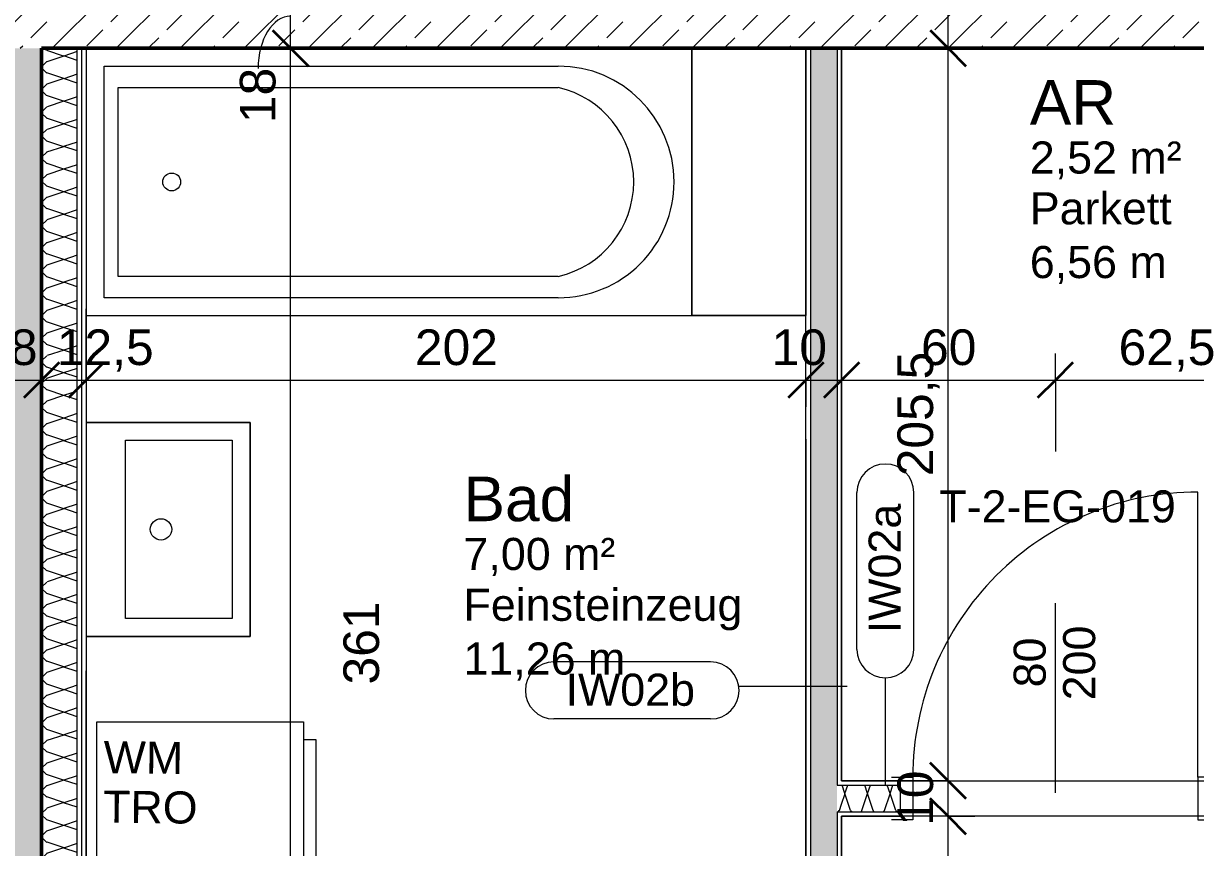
# Model space of a CAD drawing. Header units: metres. Extents: x -67.4 to -19.1, y 43.9 to 93.
# Drawn here: x -45.079 to -41.79, y 73.454 to 75.766 of the extents above; entities that cross this region are included whole.
import ezdxf

# ---------------------------------------------------------------- set-up
doc = ezdxf.new("R2010")
doc.units = ezdxf.units.M
for name, color, linetype, lineweight in [('A_Bemassung-50_', 4, 'Continuous', 9), ('A_Bemassung_', 4, 'Continuous', 9), ('A_Beschriftung_', 7, 'Continuous', 9), ('A_Decken', 8, 'Continuous', 13), ('A_Raeume_', 7, 'Continuous', 5), ('A_Raeume_Beschriftung_', 7, 'Continuous', 9), ('A_Sanitaer', 3, 'Continuous', 13), ('A_Tueren', 31, 'Continuous', 13), ('A_Waende', 7, 'Continuous', 13), ('Text', 130, 'Continuous', 9)]:
    doc.layers.add(name, color=color, linetype=linetype, lineweight=lineweight)
doc.styles.add('Arial_2', font='arial.ttf', dxfattribs={"height": 0.09})
doc.styles.add('Arial_3', font='arial.ttf', dxfattribs={"height": 0.125})
doc.styles.add('Arial_5', font='arial.ttf', dxfattribs={"height": 0.1})
doc.dimstyles.new('WGA-Bemaßung', dxfattribs={"dimscale": 0.3048, "dimtxt": 0.102026, "dimasz": 0.328084, "dimexe": 0.246063, "dimexo": 0.0625, "dimgap": 0.04101, "dimtad": 1, "dimdec": 1, "dimlfac": 100, "dimrnd": 0.5, "dimdsep": 46, "dimtxsty": 'Arial_5', "dimblk1": 'OBLIQUE', "dimblk2": 'OBLIQUE', "dimsah": 1, "dimcen": 0.09, "dimdle": 0.246063, "dimazin": 2, "dimtfac": 1, "dimtdec": 4, "dimtix": 1, "dimtmove": 0, "dimatfit": 3, "dimfxl": 0.656168, "dimfxlon": 1, "dimtvp": 1, "dimtolj": 1, "dimtzin": 0, "dimarcsym": 2})
doc.dimstyles.new('WGA-Bemaßung_1', dxfattribs={"dimscale": 0.3048, "dimtxt": 0.102026, "dimasz": 0.328084, "dimexe": 0.246063, "dimexo": 0.0625, "dimgap": 0.04101, "dimtad": 1, "dimdec": 1, "dimlfac": 100, "dimrnd": 0.5, "dimdsep": 46, "dimtxsty": 'Arial_5', "dimblk1": 'OBLIQUE', "dimblk2": 'OBLIQUE', "dimsah": 1, "dimcen": 0.09, "dimdle": 0.246063, "dimazin": 2, "dimtfac": 1, "dimtdec": 4, "dimtix": 1, "dimtmove": 1, "dimatfit": 3, "dimfxl": 0.656168, "dimfxlon": 1, "dimtvp": 1, "dimtolj": 1, "dimtzin": 0, "dimarcsym": 2})
doc.dimstyles.new('WGA-Bemaßung_2', dxfattribs={"dimscale": 0.3048, "dimtxt": 0.102026, "dimasz": 0.328084, "dimexe": 0.246063, "dimexo": 0.0625, "dimgap": 0.04101, "dimtad": 1, "dimdec": 1, "dimlfac": 100, "dimrnd": 0.5, "dimdsep": 46, "dimtxsty": 'Arial_5', "dimblk1": 'OBLIQUE', "dimblk2": 'OBLIQUE', "dimsah": 1, "dimcen": 0.09, "dimdle": 0.246063, "dimazin": 2, "dimtfac": 1, "dimtdec": 4, "dimtix": 1, "dimtmove": 2, "dimatfit": 3, "dimfxl": 0.656168, "dimfxlon": 1, "dimtvp": 1, "dimtolj": 1, "dimtzin": 0, "dimarcsym": 2})
doc.dimstyles.new('WGA-Bemaßung_4', dxfattribs={"dimscale": 0.3048, "dimtxt": 0.102026, "dimasz": 0.328084, "dimexe": 0.246063, "dimexo": 0.0625, "dimgap": 0.04101, "dimtad": 1, "dimdec": 1, "dimlfac": 100, "dimrnd": 0.5, "dimdsep": 46, "dimtxsty": 'Arial_5', "dimblk1": 'OBLIQUE', "dimblk2": 'OBLIQUE', "dimsah": 1, "dimcen": 0.09, "dimdle": 0.246063, "dimazin": 2, "dimtfac": 1, "dimtdec": 4, "dimtix": 1, "dimtmove": 0, "dimatfit": 3, "dimfxl": 0.656168, "dimfxlon": 1, "dimtvp": 1, "dimtolj": 1, "dimtzin": 0, "dimarcsym": 2})
pattern_1 = [(45, (0, 0), (-0.08980256, 0.08980256), []), (45, (0.0898, 0), (-0.08980256, 0.08980256), [0.0635, -0.03175])]

# ---------------------------------------------------------------- blocks, each defined once
blk = doc.blocks.new('Sani_Waschmaschine - 600x600-3788410-263_PP_00EG_BT2')
at = {"layer": 'A_Sanitaer'}
for p, q in [((0.0175, 0.0484), (0.0175, 0.0134)), ((0.0238, 0.0484), (0.0175, 0.0484)), ((0.5175, 0.0484), (0.0175, 0.0484)), ((0.0423, 0.0484), (0.0238, 0.0484)), ((0.0721, 0.0484), (0.0423, 0.0484)), ((0.1116, 0.0484), (0.0721, 0.0484)), ((0.159, 0.0484), (0.1116, 0.0484)), ((0.2119, 0.0484), (0.159, 0.0484)), ((0.2675, 0.0484), (0.2119, 0.0484)), ((0.3231, 0.0484), (0.2675, 0.0484)), ((0.376, 0.0484), (0.3231, 0.0484)), ((0.4234, 0.0484), (0.376, 0.0484)), ((0.463, 0.0484), (0.4234, 0.0484)), ((0.4928, 0.0484), (0.463, 0.0484)), ((0.5112, 0.0484), (0.4928, 0.0484)), ((0.5175, 0.0484), (0.5112, 0.0484)), ((0.5175, 0.0134), (0.5175, 0.0484)), ((-0.0325, 0.0134), (0.5675, 0.0134)), ((-0.0325, -0.5666), (-0.0325, 0.0134)), ((0.0175, 0.0134), (0.0238, 0.0134)), ((0.0175, 0.0134), (0.0238, 0.0134)), ((0.0238, 0.0134), (0.0423, 0.0134)), ((0.0238, 0.0134), (0.0423, 0.0134)), ((0.0423, 0.0134), (0.0721, 0.0134)), ((0.0423, 0.0134), (0.0721, 0.0134)), ((0.0721, 0.0134), (0.1116, 0.0134)), ((0.0721, 0.0134), (0.1116, 0.0134)), ((0.1116, 0.0134), (0.159, 0.0134)), ((0.1116, 0.0134), (0.159, 0.0134)), ((0.159, 0.0134), (0.2119, 0.0134)), ((0.159, 0.0134), (0.2119, 0.0134)), ((0.2119, 0.0134), (0.2675, 0.0134)), ((0.2119, 0.0134), (0.2675, 0.0134)), ((0.2675, 0.0134), (0.3231, 0.0134)), ((0.2675, 0.0134), (0.3231, 0.0134)), ((0.3231, 0.0134), (0.376, 0.0134)), ((0.3231, 0.0134), (0.376, 0.0134)), ((0.376, 0.0134), (0.4234, 0.0134)), ((0.376, 0.0134), (0.4234, 0.0134)), ((0.4234, 0.0134), (0.463, 0.0134)), ((0.4234, 0.0134), (0.463, 0.0134)), ((0.463, 0.0134), (0.4928, 0.0134)), ((0.463, 0.0134), (0.4928, 0.0134)), ((0.4928, 0.0134), (0.5112, 0.0134)), ((0.4928, 0.0134), (0.5112, 0.0134)), ((0.5112, 0.0134), (0.5175, 0.0134)), ((0.5112, 0.0134), (0.5175, 0.0134)), ((0.5675, 0.0134), (0.5675, -0.5666)), ((0.5675, -0.5666), (-0.0325, -0.5666))]:
    blk.add_line(p, q, dxfattribs=at)
blk = doc.blocks.new('Sani_Badewanne - 750x1700-11053146-263_PP_00EG_BT2')
at = {"layer": 'A_Sanitaer'}
for p, q in [((-0.375, 2.02), (-0.375, 1.7)), ((-0.375, 1.7), (-0.375, 2.02)), ((-0.375, 2.02), (0.375, 2.02)), ((0.375, 1.7), (0.375, 2.02)), ((0.375, 2.02), (0.375, 1.7)), ((0.375, 1.7), (-0.375, 1.7)), ((-0.375, 1.7), (0.375, 1.7)), ((0.375, 1.7), (-0.375, 1.7)), ((0.375, 0), (0.375, 1.7)), ((-0.325, 0.05), (-0.325, 1.325)), ((-0.265, 0.09), (-0.265, 1.325)), ((0.265, 1.325), (0.265, 0.09)), ((0.325, 1.325), (0.325, 0.05)), ((0.265, 0.09), (-0.265, 0.09)), ((0.325, 0.05), (-0.325, 0.05))]:
    blk.add_line(p, q, dxfattribs=at)
at = {"layer": 'A_Sanitaer', "lineweight": 5}
for p, q in [((0.375, 1.7), (-0.375, 1.7)), ((0.375, 1.7), (-0.375, 1.7)), ((0.375, 0), (0.375, 1.7)), ((0.375, 0), (0.375, 1.7))]:
    blk.add_line(p, q, dxfattribs=at)
at = {"layer": 'A_Sanitaer'}
blk.add_circle((0, 0.24), 0.025, dxfattribs=at)
for centre, radius, start, end in [((0, 1.325), 0.325, 90, 180), ((0, 1.325), 0.325, 360, 90), ((0, 1.265), 0.2717, 90, 167.2425), ((0, 1.265), 0.2717, 12.7575, 90)]:
    blk.add_arc(centre, radius, start, end, dxfattribs=at)
blk = doc.blocks.new('Sani_Waschtisch_Wandbasiert_eckig_einzel - 600 x 460-11352363-263_PP_00EG_BT2')
at = {"layer": 'A_Sanitaer', "lineweight": 5}
for p, q in [((0.4226, 0.5225), (-0.1774, 0.5225)), ((-0.1774, 0.5225), (-0.1774, 0.0625)), ((-0.1774, 0.0625), (-0.1774, 0.5225)), ((-0.1774, 0.5225), (0.4226, 0.5225)), ((0.4226, 0.0625), (0.4226, 0.5225)), ((0.4226, 0.5225), (0.4226, 0.0625)), ((-0.1274, 0.1725), (-0.1274, 0.4725)), ((-0.1274, 0.4725), (0.3726, 0.4725)), ((0.3726, 0.4725), (0.3726, 0.1725)), ((0.3726, 0.1725), (-0.1274, 0.1725))]:
    blk.add_line(p, q, dxfattribs=at)
blk.add_circle((0.1226, 0.2725), 0.03, dxfattribs=at)
blk = doc.blocks.new('UZ_D1 - SL_0800x2000_Zimmertür_Stahlzarge_GK-7175678-263_PP_00EG_BT2')
at = {"layer": 'A_Tueren', "lineweight": 5}
for p, q in [((0.4, 0.06), (0.4, 0.86)), ((-0.46, 0.06), (-0.4, 0.06)), ((-0.4, 0.06), (-0.4, -0.06)), ((0.4, 0.06), (0.4, -0.06)), ((0.46, 0.06), (0.4, 0.06)), ((-0.4, -0.06), (-0.46, -0.06)), ((0.4, -0.06), (0.46, -0.06))]:
    blk.add_line(p, q, dxfattribs=at)
blk.add_arc((0.4, 0.06), 0.8, 90, 180, dxfattribs=at)
blk = doc.blocks.new('BS_Tuer_PP - oben-10002441-263_PP_00EG_BT2')
at = {"layer": 'A_Beschriftung_'}
blk.add_line((0, 0.000124), (0, 0.010761), dxfattribs=at)
blk = doc.blocks.new('DIMBLOCK194-263_PP_00EG_BT2')
at = {"layer": 'A_Bemassung-50_', "lineweight": 35, "transparency": 16777216}
for p, q in [((-44.3297, 75.6964), (-44.3797, 75.7464)), ((-44.3297, 75.6964), (-44.2797, 75.6464)), ((-44.3298, 72.0864), (-44.3798, 72.1364)), ((-44.3298, 72.0864), (-44.2798, 72.0364))]:
    blk.add_line(p, q, dxfattribs=at)
at = {"layer": 'A_Bemassung-50_', "transparency": 16777216}
for p, q in [((-44.3297, 75.6964), (-44.5297, 75.6964)), ((-44.3298, 72.0864), (-44.3297, 75.6964)), ((-44.3297, 75.6964), (-44.2547, 75.6964)), ((-44.3298, 72.0864), (-44.5298, 72.0864)), ((-44.3298, 72.0864), (-44.2548, 72.0864))]:
    blk.add_line(p, q, dxfattribs=at)
at = {"layer": 'A_Bemassung-50_', "color": 0, "transparency": 16777216, "insert": (-44.1813, 73.9113), "char_height": 0.1, "width": 0.276883, "attachment_point": 1, "rotation": 90, "line_spacing_factor": 0.941778, "style": 'Arial_5'}
blk.add_mtext('361', dxfattribs=at)
blk = doc.blocks.new('_Oblique')
at = {"color": 0, "linetype": 'ByBlock', "lineweight": -2}
blk.add_line((-0.5, -0.5), (0.5, 0.5), dxfattribs=at)
blk = doc.blocks.new('DIMBLOCK195-263_PP_00EG_BT2')
at = {"layer": 'A_Bemassung-50_', "lineweight": 35, "transparency": 16777216}
for p, q in [((-44.3297, 75.8764), (-44.3797, 75.9264)), ((-44.3297, 75.8764), (-44.2797, 75.8264)), ((-44.3297, 75.6964), (-44.3797, 75.7464)), ((-44.3297, 75.6964), (-44.2797, 75.6464))]:
    blk.add_line(p, q, dxfattribs=at)
at = {"layer": 'A_Bemassung-50_', "transparency": 16777216}
for p, q in [((-44.3297, 75.8764), (-44.5297, 75.8764)), ((-44.3297, 75.6964), (-44.3297, 75.8764)), ((-44.3297, 75.8764), (-44.2547, 75.8764)), ((-44.3297, 75.6964), (-44.5297, 75.6964)), ((-44.3297, 75.6964), (-44.2547, 75.6964))]:
    blk.add_line(p, q, dxfattribs=at)
blk.add_ellipse((-44.3297, 75.6401), major_axis=(0, 0.1463), ratio=0.62205, start_param=0, end_param=1.570796, dxfattribs=at)
at = {"layer": 'A_Bemassung-50_', "color": 0, "transparency": 16777216, "insert": (-44.472, 75.4863), "char_height": 0.1, "width": 0.184588, "attachment_point": 1, "rotation": 90, "line_spacing_factor": 0.941778, "style": 'Arial_5'}
blk.add_mtext('18', dxfattribs=at)
blk = doc.blocks.new('DIMBLOCK241-263_PP_00EG_BT2')
at = {"layer": 'A_Bemassung-50_', "transparency": 16777216}
for p, q in [((-45.2082, 74.7653), (-45.2082, 74.9653)), ((-45.0282, 74.7653), (-45.0282, 74.9653)), ((-45.2082, 74.7653), (-45.0282, 74.7653)), ((-45.2082, 74.7653), (-45.2082, 74.6903)), ((-45.0282, 74.7653), (-45.0282, 74.6903))]:
    blk.add_line(p, q, dxfattribs=at)
at = {"layer": 'A_Bemassung-50_', "lineweight": 35, "transparency": 16777216}
for p, q in [((-45.2082, 74.7653), (-45.1582, 74.8153)), ((-45.0282, 74.7653), (-44.9782, 74.8153)), ((-45.2082, 74.7653), (-45.2582, 74.7153)), ((-45.0282, 74.7653), (-45.0782, 74.7153))]:
    blk.add_line(p, q, dxfattribs=at)
at = {"layer": 'A_Bemassung-50_', "color": 0, "transparency": 16777216, "insert": (-45.1951, 74.9076), "char_height": 0.1, "width": 0.184588, "attachment_point": 1, "rotation": 360, "line_spacing_factor": 0.941778, "style": 'Arial_5'}
blk.add_mtext('18', dxfattribs=at)
blk = doc.blocks.new('DIMBLOCK242-263_PP_00EG_BT2')
at = {"layer": 'A_Bemassung-50_', "transparency": 16777216}
for p, q in [((-45.0282, 74.7653), (-45.0282, 74.9653)), ((-44.9032, 74.7653), (-44.9032, 74.9653)), ((-45.0282, 74.7653), (-44.9032, 74.7653)), ((-45.0282, 74.7653), (-45.0282, 74.6903)), ((-44.9032, 74.7653), (-44.9032, 74.6903))]:
    blk.add_line(p, q, dxfattribs=at)
at = {"layer": 'A_Bemassung-50_', "lineweight": 35, "transparency": 16777216}
for p, q in [((-45.0282, 74.7653), (-44.9782, 74.8153)), ((-44.9032, 74.7653), (-44.8532, 74.8153)), ((-45.0282, 74.7653), (-45.0782, 74.7153)), ((-44.9032, 74.7653), (-44.9532, 74.7153))]:
    blk.add_line(p, q, dxfattribs=at)
at = {"layer": 'A_Bemassung-50_', "color": 0, "transparency": 16777216, "insert": (-44.9856, 74.9076), "char_height": 0.1, "width": 0.323972, "attachment_point": 1, "rotation": 360, "line_spacing_factor": 0.941778, "style": 'Arial_5'}
blk.add_mtext('12,5', dxfattribs=at)
blk = doc.blocks.new('DIMBLOCK243-263_PP_00EG_BT2')
at = {"layer": 'A_Bemassung-50_', "transparency": 16777216}
for p, q in [((-44.9032, 74.7653), (-44.9032, 74.9653)), ((-42.8832, 74.7653), (-42.8832, 74.9653)), ((-44.9032, 74.7653), (-42.8832, 74.7653)), ((-44.9032, 74.7653), (-44.9032, 74.6903)), ((-42.8832, 74.7653), (-42.8832, 74.6903))]:
    blk.add_line(p, q, dxfattribs=at)
at = {"layer": 'A_Bemassung-50_', "lineweight": 35, "transparency": 16777216}
for p, q in [((-44.9032, 74.7653), (-44.8532, 74.8153)), ((-42.8832, 74.7653), (-42.8332, 74.8153)), ((-44.9032, 74.7653), (-44.9532, 74.7153)), ((-42.8832, 74.7653), (-42.9332, 74.7153))]:
    blk.add_line(p, q, dxfattribs=at)
at = {"layer": 'A_Bemassung-50_', "color": 0, "transparency": 16777216, "insert": (-43.9807, 74.9076), "char_height": 0.1, "width": 0.276883, "attachment_point": 1, "rotation": 360, "line_spacing_factor": 0.941778, "style": 'Arial_5'}
blk.add_mtext('202', dxfattribs=at)
blk = doc.blocks.new('DIMBLOCK244-263_PP_00EG_BT2')
at = {"layer": 'A_Bemassung-50_', "transparency": 16777216}
for p, q in [((-42.8832, 74.7653), (-42.8832, 74.9653)), ((-42.7832, 74.7653), (-42.7832, 74.9653)), ((-42.8832, 74.7653), (-42.7832, 74.7653)), ((-42.8832, 74.7653), (-42.8832, 74.6903)), ((-42.7832, 74.7653), (-42.7832, 74.6903))]:
    blk.add_line(p, q, dxfattribs=at)
at = {"layer": 'A_Bemassung-50_', "lineweight": 35, "transparency": 16777216}
for p, q in [((-42.8832, 74.7653), (-42.8332, 74.8153)), ((-42.7832, 74.7653), (-42.7332, 74.8153)), ((-42.8832, 74.7653), (-42.9332, 74.7153)), ((-42.7832, 74.7653), (-42.8332, 74.7153))]:
    blk.add_line(p, q, dxfattribs=at)
at = {"layer": 'A_Bemassung-50_', "color": 0, "transparency": 16777216, "insert": (-42.9794, 74.9076), "char_height": 0.1, "width": 0.184588, "attachment_point": 1, "rotation": 360, "line_spacing_factor": 0.941778, "style": 'Arial_5'}
blk.add_mtext('10', dxfattribs=at)
blk = doc.blocks.new('DIMBLOCK245-263_PP_00EG_BT2')
at = {"layer": 'A_Bemassung-50_', "transparency": 16777216}
for p, q in [((-42.7832, 74.7653), (-42.7832, 74.9653)), ((-42.1832, 74.7653), (-42.1832, 74.8403)), ((-42.7832, 74.7653), (-42.1832, 74.7653)), ((-42.7832, 74.7653), (-42.7832, 74.6903)), ((-42.1832, 74.7653), (-42.1832, 74.5653))]:
    blk.add_line(p, q, dxfattribs=at)
at = {"layer": 'A_Bemassung-50_', "lineweight": 35, "transparency": 16777216}
for p, q in [((-42.7832, 74.7653), (-42.7332, 74.8153)), ((-42.1832, 74.7653), (-42.1332, 74.8153)), ((-42.7832, 74.7653), (-42.8332, 74.7153)), ((-42.1832, 74.7653), (-42.2332, 74.7153))]:
    blk.add_line(p, q, dxfattribs=at)
at = {"layer": 'A_Bemassung-50_', "color": 0, "transparency": 16777216, "insert": (-42.5601, 74.9076), "char_height": 0.1, "width": 0.184588, "attachment_point": 1, "rotation": 360, "line_spacing_factor": 0.941778, "style": 'Arial_5'}
blk.add_mtext('60', dxfattribs=at)
blk = doc.blocks.new('DIMBLOCK246-263_PP_00EG_BT2')
at = {"layer": 'A_Bemassung-50_', "transparency": 16777216}
for p, q in [((-41.5582, 74.7653), (-41.5582, 74.9653)), ((-42.1832, 74.7653), (-42.1832, 74.8403)), ((-42.1832, 74.7653), (-41.5582, 74.7653)), ((-42.1832, 74.7653), (-42.1832, 74.5653)), ((-41.5582, 74.7653), (-41.5582, 74.6903))]:
    blk.add_line(p, q, dxfattribs=at)
at = {"layer": 'A_Bemassung-50_', "lineweight": 35, "transparency": 16777216}
for p, q in [((-42.1832, 74.7653), (-42.1332, 74.8153)), ((-41.5582, 74.7653), (-41.5082, 74.8153)), ((-42.1832, 74.7653), (-42.2332, 74.7153)), ((-41.5582, 74.7653), (-41.6082, 74.7153))]:
    blk.add_line(p, q, dxfattribs=at)
at = {"layer": 'A_Bemassung-50_', "color": 0, "transparency": 16777216, "insert": (-42.0057, 74.9076), "char_height": 0.1, "width": 0.323972, "attachment_point": 1, "rotation": 360, "line_spacing_factor": 0.941778, "style": 'Arial_5'}
blk.add_mtext('62,5', dxfattribs=at)
blk = doc.blocks.new('BS_Wand_Lollipop - links_unten-2026911-263_PP_00EG_BT2')
at = {"layer": 'A_Beschriftung_'}
for p, q in [((-0.00467, 0.001367), (-0.01347, 0.001367)), ((-0.003087, 0), (0.003, 0)), ((-0.00467, -0.001833), (-0.01347, -0.001833))]:
    blk.add_line(p, q, dxfattribs=at)
for centre, start, end in [((-0.01347, -0.000233), 90, 270), ((-0.00467, -0.000233), 270, 90)]:
    blk.add_arc(centre, 0.0016, start, end, dxfattribs=at)
blk = doc.blocks.new('BS_Wand_Lollipop - rechts_oben-2026913-263_PP_00EG_BT2')
at = {"layer": 'A_Beschriftung_'}
for p, q in [((0.0046, 0.0016), (0.0134, 0.0016)), ((-0.003, 0), (0.003, 0)), ((0.0046, -0.0016), (0.0134, -0.0016))]:
    blk.add_line(p, q, dxfattribs=at)
for centre, start, end in [((0.0046, 0), 90, 270), ((0.0134, 0), 270, 90)]:
    blk.add_arc(centre, 0.0016, start, end, dxfattribs=at)
blk = doc.blocks.new('DIMBLOCK427-263_PP_00EG_BT2')
at = {"layer": 'A_Bemassung-50_', "lineweight": 35, "transparency": 16777216}
for p, q in [((-42.4841, 73.5414), (-42.5341, 73.5914)), ((-42.4841, 73.5414), (-42.4341, 73.4914)), ((-42.4841, 72.6814), (-42.5341, 72.7314)), ((-42.4841, 72.6814), (-42.4341, 72.6314))]:
    blk.add_line(p, q, dxfattribs=at)
at = {"layer": 'A_Bemassung-50_', "transparency": 16777216}
for p, q in [((-42.4841, 73.5414), (-42.6841, 73.5414)), ((-42.4841, 72.6814), (-42.4841, 73.5414)), ((-42.4841, 73.5414), (-42.4091, 73.5414)), ((-42.4841, 72.6814), (-42.6841, 72.6814)), ((-42.4841, 72.6814), (-42.4091, 72.6814))]:
    blk.add_line(p, q, dxfattribs=at)
at = {"layer": 'A_Bemassung-50_', "color": 0, "transparency": 16777216, "insert": (-42.6264, 73.0345), "char_height": 0.1, "width": 0.184588, "attachment_point": 1, "rotation": 90, "line_spacing_factor": 0.941778, "style": 'Arial_5'}
blk.add_mtext('86', dxfattribs=at)
blk = doc.blocks.new('DIMBLOCK428-263_PP_00EG_BT2')
at = {"layer": 'A_Bemassung-50_', "lineweight": 35, "transparency": 16777216}
for p, q in [((-42.4841, 73.6414), (-42.5341, 73.6914)), ((-42.4841, 73.6414), (-42.4341, 73.5914)), ((-42.4841, 73.5414), (-42.5341, 73.5914)), ((-42.4841, 73.5414), (-42.4341, 73.4914))]:
    blk.add_line(p, q, dxfattribs=at)
at = {"layer": 'A_Bemassung-50_', "transparency": 16777216}
for p, q in [((-42.4841, 73.6414), (-42.6841, 73.6414)), ((-42.4841, 73.5414), (-42.4841, 73.6414)), ((-42.4841, 73.6414), (-42.4091, 73.6414)), ((-42.4841, 73.5414), (-42.6841, 73.5414)), ((-42.4841, 73.5414), (-42.4091, 73.5414))]:
    blk.add_line(p, q, dxfattribs=at)
at = {"layer": 'A_Bemassung-50_', "color": 0, "transparency": 16777216, "insert": (-42.6264, 73.5145), "char_height": 0.1, "width": 0.184588, "attachment_point": 1, "rotation": 90, "line_spacing_factor": 0.941778, "style": 'Arial_5'}
blk.add_mtext('10', dxfattribs=at)
blk = doc.blocks.new('DIMBLOCK429-263_PP_00EG_BT2')
at = {"layer": 'A_Bemassung-50_', "lineweight": 35, "transparency": 16777216}
for p, q in [((-42.484, 75.6963), (-42.534, 75.7463)), ((-42.484, 75.6963), (-42.434, 75.6463)), ((-42.4841, 73.6414), (-42.5341, 73.6914)), ((-42.4841, 73.6414), (-42.4341, 73.5914))]:
    blk.add_line(p, q, dxfattribs=at)
at = {"layer": 'A_Bemassung-50_', "transparency": 16777216}
for p, q in [((-42.484, 75.6963), (-42.684, 75.6963)), ((-42.4841, 73.6414), (-42.484, 75.6963)), ((-42.484, 75.6963), (-42.409, 75.6963)), ((-42.4841, 73.6414), (-42.6841, 73.6414)), ((-42.4841, 73.6414), (-42.4091, 73.6414))]:
    blk.add_line(p, q, dxfattribs=at)
at = {"layer": 'A_Bemassung-50_', "color": 0, "transparency": 16777216, "insert": (-42.6264, 74.4954), "char_height": 0.1, "width": 0.416266, "attachment_point": 1, "rotation": 90, "line_spacing_factor": 0.941778, "style": 'Arial_5'}
blk.add_mtext('205,5', dxfattribs=at)
blk = doc.blocks.new('DIMBLOCK430-263_PP_00EG_BT2')
at = {"layer": 'A_Bemassung-50_', "lineweight": 35, "transparency": 16777216}
for p, q in [((-42.4839, 80.1589), (-42.5339, 80.2089)), ((-42.4839, 80.1589), (-42.4339, 80.1089)), ((-42.484, 75.6963), (-42.534, 75.7463)), ((-42.484, 75.6963), (-42.434, 75.6463))]:
    blk.add_line(p, q, dxfattribs=at)
at = {"layer": 'A_Bemassung-50_', "transparency": 16777216}
for p, q in [((-42.484, 75.6963), (-42.4839, 80.2339)), ((-42.4839, 80.1589), (-42.6839, 80.1589)), ((-42.4839, 80.1589), (-42.4089, 80.1589)), ((-42.484, 75.6963), (-42.684, 75.6963)), ((-42.484, 75.6963), (-42.409, 75.6963))]:
    blk.add_line(p, q, dxfattribs=at)
at = {"layer": 'A_Bemassung-50_', "color": 0, "transparency": 16777216, "insert": (-42.6263, 77.7542), "char_height": 0.1, "width": 0.416266, "attachment_point": 1, "rotation": 90, "line_spacing_factor": 0.941778, "style": 'Arial_5'}
blk.add_mtext('446,5', dxfattribs=at)

msp = doc.modelspace()

# ---------------------------------------------------------------- hatches: boundary and pattern name
at = {"layer": 'A_Waende', "lineweight": 5}
h = msp.add_hatch(dxfattribs=at)
h.set_pattern_fill('FP_3', color=250, style=0, pattern_type=2)
h.set_pattern_definition(pattern_1)
h.paths.add_polyline_path([(-37.7082, 75.6962), (-37.7082, 75.8762), (-45.2082, 75.8762), (-45.2082, 75.6964), (-37.7082, 75.6962)])
h = msp.add_hatch(dxfattribs=at)
h.set_pattern_fill('FP_3', color=250, style=0, pattern_type=2)
h.set_pattern_definition(pattern_1)
h.paths.add_polyline_path([(-45.0286, 62.5313), (-45.0282, 75.6964), (-45.2082, 75.6963), (-45.2084, 62.5313), (-45.0395, 62.5313)])
h = msp.add_hatch(dxfattribs=at)
h.set_pattern_fill('FP_25', color=250, angle=247.64, style=0, pattern_type=2)
h.set_pattern_definition([(134.998, (-44.90291, 74.43588), (-0.2539954, 0.127012), [0.02245, -0.15715]), (134.998, (-45.01405, 74.48376), (-0.2539954, 0.1270123), [0.02245, -0.15715]), (134.998, (-44.90359, 74.49995), (-0.2539954, 0.1270123), [0.02245, -0.15715]), (134.998, (-45.01473, 74.54783), (-0.2539954, 0.1270123), [0.02245, -0.15715]), (161.563, (-44.918908, 74.45219), (-0.5079932, 0.1270184), [0.0502, -0.35141]), (161.563, (-44.96629, 74.468437), (-0.5079932, 0.1270184), [0.0502, -0.35141]), (161.563, (-44.91866, 74.515885), (-0.5079932, 0.1270184), [0.0502, -0.35141]), (161.563, (-44.96642, 74.531207), (-0.5079932, 0.1270184), [0.0502, -0.35141]), (224.998, (-45.01399, 74.452375), (0.254004, 0.1269946), [0.02245, -0.15715]), (224.998, (-44.90359, 74.49995), (0.254004, 0.1269946), [0.02245, -0.15715]), (224.998, (-45.01374, 74.51607), (0.254004, 0.1269946), [0.02245, -0.15715]), (224.998, (-44.90334, 74.56365), (0.254004, 0.1269946), [0.02245, -0.15715]), (198.433, (-44.96629, 74.468437), (0.5080021, 0.126983), [0.0502, -0.35141]), (198.433, (-44.918973, 74.483575), (0.5080021, 0.126983), [0.0502, -0.35141]), (198.433, (-44.96642, 74.531207), (0.5080021, 0.126983), [0.0502, -0.35141]), (198.433, (-44.918724, 74.54727), (0.5080021, 0.126983), [0.0502, -0.35141])])
h.paths.add_polyline_path([(-44.9282, 73.1764), (-44.9282, 75.6964), (-45.0282, 75.6963), (-45.0282, 73.1764)])
h = msp.add_hatch(dxfattribs=at)
h.set_pattern_fill('FP_24', color=250, angle=-112.36, style=0, pattern_type=2)
h.set_pattern_definition([(314.998, (-42.882835, 73.25349), (0.2539954, -0.1270123), [0.02245, -0.15715]), (314.998, (-42.77262, 73.20599), (0.2539954, -0.1270123), [0.02245, -0.15715]), (314.998, (-42.88308, 73.1898), (0.2539954, -0.1270123), [0.02245, -0.15715]), (314.998, (-42.77156, 73.14284), (0.2539954, -0.1270123), [0.02245, -0.15715]), (341.563, (-42.867382, 73.238483), (0.5079932, -0.1270184), [0.0502, -0.35141]), (341.563, (-42.82, 73.222236), (0.5079932, -0.1270184), [0.0502, -0.35141]), (341.563, (-42.86763, 73.17479), (0.5079932, -0.1270184), [0.0502, -0.35141]), (341.563, (-42.82025, 73.15854), (0.5079932, -0.1270184), [0.0502, -0.35141]), (44.998, (-42.7723, 73.2383), (-0.2540043, -0.1269946), [0.02245, -0.15715]), (44.998, (-42.88308, 73.1898), (-0.2540043, -0.1269946), [0.02245, -0.15715]), (44.998, (-42.77255, 73.174605), (-0.2540043, -0.1269946), [0.02245, -0.15715]), (44.998, (-42.88295, 73.12703), (-0.2540043, -0.1269946), [0.02245, -0.15715]), (18.433, (-42.82, 73.222236), (-0.5080021, -0.12698295), [0.0502, -0.35141]), (18.433, (-42.867697, 73.206173), (-0.5080021, -0.12698295), [0.0502, -0.35141]), (18.433, (-42.82025, 73.15854), (-0.5080021, -0.12698295), [0.0502, -0.35141]), (18.433, (-42.867947, 73.14248), (-0.5080021, -0.12698295), [0.0502, -0.35141])])
h.paths.add_polyline_path([(-42.7958, 70.7988), (-42.7958, 70.9363), (-42.8708, 70.9363), (-42.8708, 70.7988), (-42.7958, 70.7988)])
h.paths.add_polyline_path([(-42.7958, 71.8063), (-42.7958, 71.8063), (-42.7958, 72.2464), (-42.8708, 72.2464), (-42.8708, 71.8063)])
h.paths.add_polyline_path([(-42.7957, 73.1164), (-42.7957, 75.6963), (-42.8707, 75.6963), (-42.8707, 73.1164)])
h.paths.add_polyline_path([(-42.8707, 75.6963), (-42.8706, 75.6963), (-42.8707, 75.6963)])
h = msp.add_hatch(dxfattribs=at)
h.set_pattern_fill('FP_51', color=250, angle=-112.36, style=0, pattern_type=2)
h.set_pattern_definition([(44.998, (-42.170825, 73.54126), (0.127012, 0.253995), [0.02245, -0.15715]), (44.998, (-42.12294, 73.6524), (0.127012, 0.253995), [0.02245, -0.15715]), (44.998, (-42.10713, 73.54101), (0.127012, 0.253995), [0.02245, -0.15715]), (44.998, (-42.05925, 73.65215), (0.127012, 0.253995), [0.02245, -0.15715]), (71.563, (-42.154513, 73.557258), (0.1270184, 0.5079932), [0.0502, -0.35141]), (71.563, (-42.13919, 73.60502), (0.1270184, 0.5079932), [0.0502, -0.35141]), (71.563, (-42.091744, 73.55739), (0.1270184, 0.5079932), [0.0502, -0.35141]), (71.563, (-42.075497, 73.60477), (0.1270184, 0.5079932), [0.0502, -0.35141]), (134.998, (-42.15525, 73.65272), (0.126995, -0.254004), [0.02245, -0.15715]), (134.998, (-42.10713, 73.54101), (0.126995, -0.254004), [0.02245, -0.15715]), (134.998, (-42.09156, 73.65247), (0.126995, -0.254004), [0.02245, -0.15715]), (134.998, (-42.04436, 73.54114), (0.126995, -0.254004), [0.02245, -0.15715]), (108.433, (-42.13919, 73.60502), (0.126983, -0.508002), [0.0502, -0.35141]), (108.433, (-42.12313, 73.557323), (0.126983, -0.508002), [0.0502, -0.35141]), (108.433, (-42.075497, 73.60477), (0.126983, -0.508002), [0.0502, -0.35141]), (108.433, (-42.059434, 73.557074), (0.126983, -0.508002), [0.0502, -0.35141])])
h.paths.add_polyline_path([(-41.5457, 73.5539), (-41.5457, 73.6289), (-41.7482, 73.6289), (-41.7482, 73.5539), (-41.5457, 73.5539)])
h.paths.add_polyline_path([(-42.6182, 73.5539), (-42.6182, 73.6289), (-42.7832, 73.6289), (-42.7832, 73.5539), (-42.632, 73.5539)])
h.paths.add_polyline_path([(-42.7833, 73.5539), (-42.7832, 73.5539), (-42.7833, 73.6289), (-42.7957, 73.6289), (-42.7957, 73.5539)])

# ---------------------------------------------------------------- linework, layer by layer
at = {"layer": 'A_Decken'}
for p, q in [((-44.9032, 75.6964), (-44.9032, 73.95)), ((-42.8832, 74.5993), (-42.8832, 75.6963))]:
    msp.add_line(p, q, dxfattribs=at)
at = {"layer": 'A_Raeume_', "flags": 128}
for points in [[(-42.8832, 75.6963), (-44.9032, 75.6964), (-44.9032, 73.1764), (-44.6332, 73.1764), (-44.6333, 72.0864), (-42.8833, 72.0863), (-42.8832, 73.5914)], [(-41.5582, 75.6963), (-42.7832, 75.6963), (-42.7832, 73.6414), (-41.5582, 73.6414)], [(-41.5583, 72.3814), (-41.5582, 73.5414), (-42.7832, 73.5414), (-42.7833, 72.0363), (-42.7833, 70.7113), (-41.5583, 70.7113)]]:
    msp.add_lwpolyline(points, close=True, dxfattribs=at)
at = {"layer": 'A_Waende', "color": 50, "lineweight": 50}
for p, q in [((-45.0285, 65.819), (-45.0282, 75.6964)), ((-45.0282, 75.6964), (-37.7082, 75.6962))]:
    msp.add_line(p, q, dxfattribs=at)
at = {"layer": 'A_Waende'}
for p, q in [((-44.9282, 73.1764), (-44.9282, 75.6964)), ((-42.8707, 75.6963), (-42.8707, 73.1164)), ((-42.7957, 75.6963), (-42.7957, 73.6289)), ((-42.7832, 73.6414), (-42.7832, 75.6963)), ((-42.8832, 74.5993), (-42.8832, 73.1164)), ((-44.9032, 73.1764), (-44.9032, 73.95)), ((-42.7957, 73.6289), (-42.6182, 73.6289)), ((-42.6182, 73.6414), (-42.7832, 73.6414)), ((-42.6182, 73.6289), (-42.6182, 73.6414)), ((-42.7957, 73.5539), (-42.7957, 73.1164)), ((-42.7957, 73.5539), (-42.6182, 73.5539)), ((-42.7832, 73.1164), (-42.7832, 73.5414)), ((-42.7832, 73.5414), (-42.6182, 73.5414)), ((-42.6182, 73.5414), (-42.6182, 73.5539))]:
    msp.add_line(p, q, dxfattribs=at)
at = {"layer": 'A_Waende', "lineweight": 18}
msp.add_line((-44.9157, 73.1764), (-44.9157, 75.6964), dxfattribs=at)
at = {"layer": 'A_Waende', "color": 250, "lineweight": 5}
msp.add_line((-42.6182, 73.5539), (-42.6182, 73.6289), dxfattribs=at)

# ---------------------------------------------------------------- block references
at = {"layer": 'A_Beschriftung_', "xscale": 49.99999999999998, "yscale": 49.99999999999998, "zscale": 49.99999999999998}
for name, p, rotation in [('BS_Wand_Lollipop - rechts_oben-2026913-263_PP_00EG_BT2', (-42.6602, 73.7799), 89.99999999999991), ('BS_Tuer_PP - oben-10002441-263_PP_00EG_BT2', (-42.1832, 73.6014), 359.9982758785824)]:
    msp.add_blockref(name, p, dxfattribs=dict(at, rotation=rotation))
msp.add_blockref('BS_Wand_Lollipop - links_unten-2026911-263_PP_00EG_BT2', (-42.9171, 73.9062), dxfattribs=at)
at = {"layer": 'A_Sanitaer'}
for name, p, rotation in [('Sani_Badewanne - 750x1700-11053146-263_PP_00EG_BT2', (-44.9032, 75.3214), 269.9982758784575), ('Sani_Waschtisch_Wandbasiert_eckig_einzel - 600 x 460-11352363-263_PP_00EG_BT2', (-44.9657, 74.469), 269.9982758784545), ('Sani_Waschmaschine - 600x600-3788410-263_PP_00EG_BT2', (-44.3066, 73.7739), 269.9982758784577)]:
    msp.add_blockref(name, p, dxfattribs=dict(at, rotation=rotation))
at = {"layer": 'A_Tueren', "rotation": 359.998275878371}
msp.add_blockref('UZ_D1 - SL_0800x2000_Zimmertür_Stahlzarge_GK-7175678-263_PP_00EG_BT2', (-42.1832, 73.5914), dxfattribs=at)

# ---------------------------------------------------------------- texts
at = {"layer": 'A_Beschriftung_', "char_height": 0.09, "attachment_point": 1, "style": 'Arial_2'}
for s, insert, width, rotation in [('T-2-EG-019', (-42.5088, 74.4561), 0.789662, 359.9983), ('IW02a', (-42.7073, 74.0551), 0.43692, 90), ('200', (-42.1614, 73.8668), 0.252532, 90), ('80', (-42.3003, 73.9032), 0.168354, 90)]:
    msp.add_mtext(s, dxfattribs=dict(at, insert=insert, width=width, rotation=rotation))
at = {"layer": 'A_Beschriftung_', "insert": (-43.5578, 73.9416), "char_height": 0.09, "width": 0.440928, "attachment_point": 1, "style": 'Arial_2'}
msp.add_mtext('IW02b', dxfattribs=at)
at = {"layer": 'A_Raeume_Beschriftung_', "attachment_point": 1}
for s, insert, char_height, width, style in [('AR', (-42.2549, 75.607), 0.125, 0.292616, 'Arial_3'), ('2,52 m²', (-42.2549, 75.435), 0.09, 0.505063, 'Arial_2'), ('Parkett', (-42.2549, 75.2925), 0.09, 0.464979, 'Arial_2'), ('6,56 m', (-42.2549, 75.1416), 0.09, 0.456962, 'Arial_2'), ('Bad', (-43.8443, 74.4945), 0.125, 0.372785, 'Arial_3'), ('7,00 m²', (-43.8443, 74.3226), 0.09, 0.505063, 'Arial_2'), ('Feinsteinzeug', (-43.8443, 74.18), 0.09, 0.909915, 'Arial_2'), ('11,26 m', (-43.8443, 74.0291), 0.09, 0.541139, 'Arial_2')]:
    msp.add_mtext(s, dxfattribs=dict(at, insert=insert, char_height=char_height, width=width, style=style))
at = {"layer": 'Text', "color": 7, "char_height": 0.09, "attachment_point": 1, "rotation": 359.3591, "style": 'Arial_2'}
for s, insert, width in [('WM', (-44.8538, 73.7526), 0.276582), ('TRO', (-44.8554, 73.6137), 0.316667)]:
    msp.add_mtext(s, dxfattribs=dict(at, insert=insert, width=width))

# ---------------------------------------------------------------- dimensions: what is measured, and where the dimension line sits
at = {"layer": 'A_Bemassung_'}
for base, p1, p2, angle, dimstyle, override, picture, middle in [((-42.4839, 80.1589), (-42.684, 75.6963), (-42.6839, 80.1589), 89.9983, 'WGA-Bemaßung_4', {"dimpost": '<>', "dimfxl": 4.462612}, 'DIMBLOCK430-263_PP_00EG_BT2', (-42.5475, 77.9276)), ((-42.484, 75.6963), (-42.6841, 73.6414), (-42.684, 75.6963), 89.9983, 'WGA-Bemaßung_4', {"dimpost": '<>', "dimfxl": 2.054912}, 'DIMBLOCK429-263_PP_00EG_BT2', (-42.5476, 74.6689)), ((-45.0282, 74.7653), (-45.2082, 74.9653), (-45.0282, 74.9653), 360, 'WGA-Bemaßung', {"dimpost": '<>', "dimfxl": 0.18}, 'DIMBLOCK241-263_PP_00EG_BT2', (-45.1182, 74.8289)), ((-42.1832, 74.7653), (-42.7832, 74.9653), (-42.1832, 74.5653), 360, 'WGA-Bemaßung', {"dimpost": '<>', "dimfxl": 0.721104}, 'DIMBLOCK245-263_PP_00EG_BT2', (-42.4832, 74.8289)), ((-41.5582, 74.7653), (-42.1832, 74.5653), (-41.5582, 74.9653), 360, 'WGA-Bemaßung', {"dimpost": '<>', "dimfxl": 0.742047}, 'DIMBLOCK246-263_PP_00EG_BT2', (-41.8707, 74.8289)), ((-42.4841, 73.6414), (-42.6841, 73.5414), (-42.6841, 73.6414), 89.9983, 'WGA-Bemaßung_4', {"dimpost": '<>', "dimfxl": 0.1}, 'DIMBLOCK428-263_PP_00EG_BT2', (-42.5476, 73.5914)), ((-42.4841, 73.5414), (-42.6841, 72.6814), (-42.6841, 73.5414), 89.9983, 'WGA-Bemaßung_4', {"dimpost": '<>', "dimfxl": 0.86}, 'DIMBLOCK427-263_PP_00EG_BT2', (-42.5477, 73.1114))]:
    dim = msp.add_linear_dim(base=base, p1=p1, p2=p2, angle=angle, dimstyle=dimstyle, override=override, dxfattribs=at)
    dim.commit()
    dim.dimension.update_dxf_attribs({"geometry": picture, "text_midpoint": middle})
for base, p1, p2, angle, dimstyle, override, picture, middle, turn in [((-44.3297, 75.8764), (-44.5297, 75.6964), (-44.5297, 75.8764), 89.9983, 'WGA-Bemaßung_1', {"dimpost": '<>', "dimfxl": 0.179999}, 'DIMBLOCK195-263_PP_00EG_BT2', (-44.4054, 75.5786), 90), ((-44.3297, 75.6964), (-44.5298, 72.0864), (-44.5297, 75.6964), 89.9983, 'WGA-Bemaßung_2', {"dimpost": '<>', "dimfxl": 3.610001}, 'DIMBLOCK194-263_PP_00EG_BT2', (-44.1146, 74.0497), 90), ((-44.9032, 74.7653), (-45.0282, 74.9653), (-44.9032, 74.9653), 360, 'WGA-Bemaßung_2', {"dimpost": '<>', "dimfxl": 0.125005}, 'DIMBLOCK242-263_PP_00EG_BT2', (-44.8237, 74.841), 360), ((-42.8832, 74.7653), (-44.9032, 74.9653), (-42.8832, 74.9653), 360, 'WGA-Bemaßung_2', {"dimpost": '<>', "dimfxl": 2.019995}, 'DIMBLOCK243-263_PP_00EG_BT2', (-43.8423, 74.841), 360), ((-42.7832, 74.7653), (-42.8832, 74.9653), (-42.7832, 74.9653), 360, 'WGA-Bemaßung_2', {"dimpost": '<>', "dimfxl": 0.1}, 'DIMBLOCK244-263_PP_00EG_BT2', (-42.8871, 74.841), 360)]:
    dim = msp.add_linear_dim(base=base, p1=p1, p2=p2, angle=angle, dimstyle=dimstyle, override=override, dxfattribs=at)
    dim.commit()
    dim.dimension.update_dxf_attribs({"geometry": picture, "text_midpoint": middle, "dimtype": 160, "text_rotation": turn})

doc.saveas('drawing.dxf')
